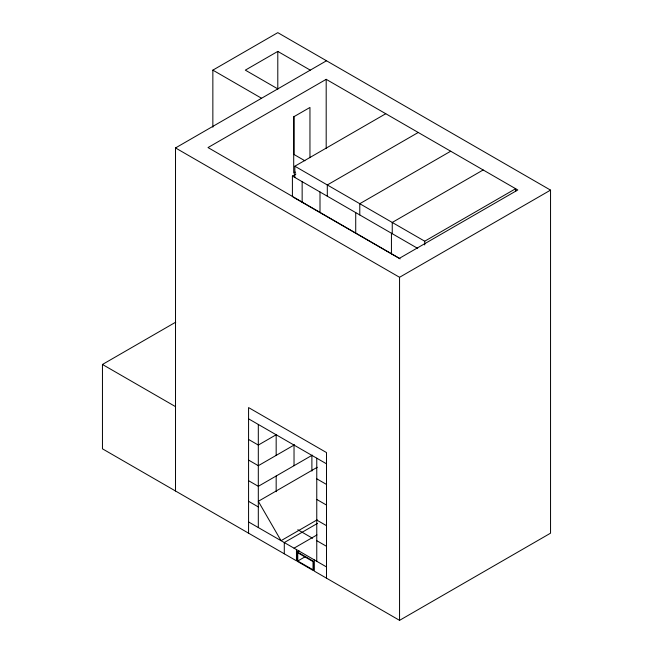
<?xml version="1.0" encoding="UTF-8"?>
<svg xmlns="http://www.w3.org/2000/svg" width="653" height="653" viewBox="0 0 653 653"><rect width="100%" height="100%" fill="white"/><g stroke="black" fill="none" stroke-linecap="round" stroke-linejoin="round"><path stroke-width="0.98" d="M212.854 127.18L212.854 70.14L277.794 32.65L550.544 190.121L550.544 533.183L399.554 620.35L314.322 571.138L314.322 559.89M310.265 70.14L277.794 51.399L245.324 70.14L277.794 88.89M175.518 490.999L175.518 147.937L326.5 60.77M326.19 79.331L208.013 147.562L399.391 258.327L517.805 189.966L326.19 79.331L326.19 148.558M294.846 177.461L294.846 166.213L385.76 113.728M295.425 172.082L293.703 173.061L293.703 116.822L309.955 107.451L309.955 157.667M292.405 196.684L292.405 176.057L295.891 174.049M418.23 132.477L327.308 184.962L327.308 196.21M450.701 151.218L359.779 203.712L359.779 214.959M296.462 549.581L296.462 560.829L102.456 448.823L102.456 364.464L175.747 322.149M483.163 169.968L392.249 222.453L392.249 233.701M294.846 166.213L424.719 241.202L515.633 188.709L515.633 191.525M175.518 147.937L399.554 277.288L550.544 190.121M276.611 434.506L258.31 445.068L248.573 439.445M294.462 444.824L258.31 465.695L248.573 460.071M312.322 455.133L258.31 486.314L248.573 480.69M317.293 467.254L258.31 501.308L281.043 540.676L317.138 519.837M317.456 523.404L284.292 542.553L284.292 553.801M294.03 548.177L316.974 534.929M297.278 551.924L313.513 561.302L313.513 570.673L297.278 561.302L297.278 551.924L299.041 550.912M297.768 561.017L313.024 569.832L313.024 561.58L297.768 552.773L297.768 561.017L305.71 556.429M212.854 70.14L261.559 98.26M304.918 160.785L294.03 154.5L294.03 116.34M292.405 176.057L417.7 248.393M293.221 197.149L400.15 258.882M248.573 418.826L326.5 463.818M316.762 478.812L326.5 484.436M102.456 364.464L175.518 406.639M316.762 499.439L326.5 505.063M316.762 520.057L326.5 525.681M248.573 501.308L258.31 506.932M297.792 529.73L312.583 538.268M316.762 540.676L326.5 546.3M248.573 521.935L326.5 566.926M424.719 241.202L424.719 244.948M399.554 277.288L399.554 620.35M391.441 233.235L391.441 253.854M355.722 212.617L355.722 233.235M326.5 578.174L326.5 452.57L248.573 407.578L248.573 533.183M320.003 191.99L320.003 212.617M316.762 458.194L316.762 561.302M311.889 455.386L311.889 471.091M302.151 181.681L302.151 202.308M294.03 445.068L294.03 465.695M277.794 51.399L277.794 89.077M276.17 434.759L276.17 455.386M276.17 476.004L276.17 491.717M258.31 424.45L258.31 527.559"/></g></svg>
